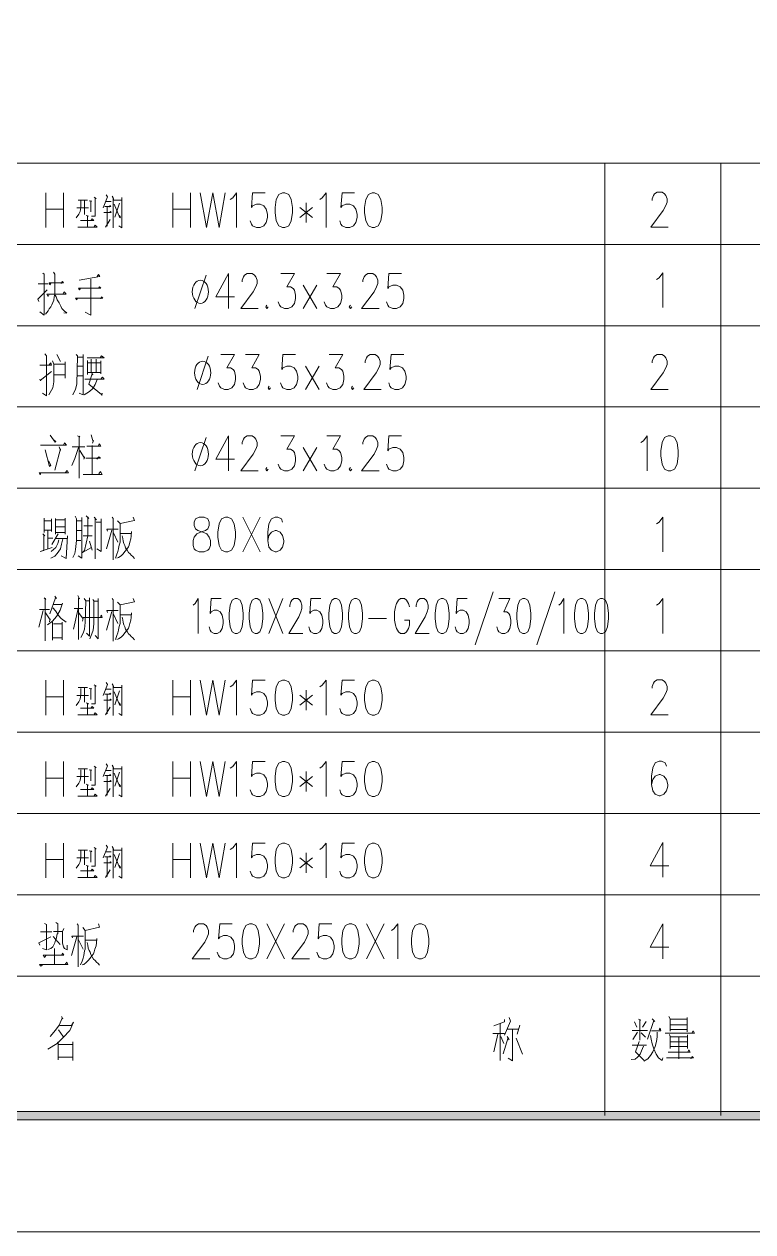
# Model space of a CAD drawing. Header units: millimetres. Extents: x 0 to 586, y 0 to 414.
# Drawn here: x 413.3 to 475.1, y 0 to 102.5 of the extents above; entities that cross this region are included whole.
import ezdxf

# ---------------------------------------------------------------- set-up
doc = ezdxf.new("R2010")
doc.units = ezdxf.units.MM

msp = doc.modelspace()

# ---------------------------------------------------------------- hatches: boundary and pattern name
h = msp.add_hatch(color=0)
h.dxf.hatch_style = 2
h.paths.add_polyline_path([(24.302861, 9.514417), (24.994306, 10.205861), (575.429944, 10.205861), (576.117861, 9.514417)])

# ---------------------------------------------------------------- linework, layer by layer
at = {"color": 0, "lineweight": 0}
for points in [[(0, 0), (585.632278, 0), (585.632278, 414.0835), (0, 414.0835)], [(435.179611, 88.176806), (434.862111, 88.035694), (434.650444, 87.612361), (434.544611, 86.910333), (434.544611, 86.487), (434.650444, 85.781444), (434.862111, 85.361639), (435.179611, 85.220528), (435.391278, 85.220528), (435.70525, 85.361639), (435.916917, 85.781444), (436.02275, 86.487), (436.02275, 86.910333), (435.916917, 87.612361), (435.70525, 88.035694), (435.391278, 88.176806)], [(442.7855, 88.176806), (442.468, 88.035694), (442.256333, 87.612361), (442.1505, 86.910333), (442.1505, 86.487), (442.256333, 85.781444), (442.468, 85.361639), (442.7855, 85.220528), (442.997167, 85.220528), (443.311139, 85.361639), (443.522806, 85.781444), (443.628639, 86.487), (443.628639, 86.910333), (443.522806, 87.612361), (443.311139, 88.035694), (442.997167, 88.176806)], [(467.920917, 67.549889), (467.603417, 67.408778), (467.39175, 66.985444), (467.289444, 66.279889), (467.289444, 65.856556), (467.39175, 65.154528), (467.603417, 64.731194), (467.920917, 64.590083), (468.132583, 64.590083), (468.450083, 64.731194), (468.66175, 65.154528), (468.767583, 65.856556), (468.767583, 66.279889), (468.66175, 66.985444), (468.450083, 67.408778), (468.132583, 67.549889)], [(428.113472, 60.646028), (427.7995, 60.504917), (427.693667, 60.222694), (427.693667, 59.944), (427.7995, 59.661778), (428.007639, 59.520667), (428.430972, 59.379556), (428.748472, 59.238444), (428.960139, 58.956222), (429.065972, 58.674), (429.065972, 58.250667), (428.960139, 57.971972), (428.854306, 57.830861), (428.536806, 57.68975), (428.113472, 57.68975), (427.7995, 57.830861), (427.693667, 57.971972), (427.587833, 58.250667), (427.587833, 58.674), (427.693667, 58.956222), (427.905333, 59.238444), (428.219306, 59.379556), (428.642639, 59.520667), (428.854306, 59.661778), (428.960139, 59.944), (428.960139, 60.222694), (428.854306, 60.504917), (428.536806, 60.646028)], [(430.332444, 60.646028), (430.014944, 60.504917), (429.806806, 60.085111), (429.700972, 59.379556), (429.700972, 58.956222), (429.806806, 58.250667), (430.014944, 57.830861), (430.332444, 57.68975), (430.544111, 57.68975), (430.861611, 57.830861), (431.073278, 58.250667), (431.179111, 58.956222), (431.179111, 59.379556), (431.073278, 60.085111), (430.861611, 60.504917), (430.544111, 60.646028)], [(431.157944, 53.745694), (430.903944, 53.604583), (430.734611, 53.18125), (430.649944, 52.479222), (430.649944, 52.055889), (430.734611, 51.350333), (430.903944, 50.927), (431.157944, 50.785889), (431.327278, 50.785889), (431.57775, 50.927), (431.747083, 51.350333), (431.83175, 52.055889), (431.83175, 52.479222), (431.747083, 53.18125), (431.57775, 53.604583), (431.327278, 53.745694)], [(432.84775, 53.745694), (432.59375, 53.604583), (432.424417, 53.18125), (432.33975, 52.479222), (432.33975, 52.055889), (432.424417, 51.350333), (432.59375, 50.927), (432.84775, 50.785889), (433.017083, 50.785889), (433.267556, 50.927), (433.436889, 51.350333), (433.521556, 52.055889), (433.521556, 52.479222), (433.436889, 53.18125), (433.267556, 53.604583), (433.017083, 53.745694)], [(439.606972, 53.745694), (439.352972, 53.604583), (439.183639, 53.18125), (439.098972, 52.479222), (439.098972, 52.055889), (439.183639, 51.350333), (439.352972, 50.927), (439.606972, 50.785889), (439.776306, 50.785889), (440.030306, 50.927), (440.199639, 51.350333), (440.284306, 52.055889), (440.284306, 52.479222), (440.199639, 53.18125), (440.030306, 53.604583), (439.776306, 53.745694)], [(441.296778, 53.745694), (441.042778, 53.604583), (440.873444, 53.18125), (440.788778, 52.479222), (440.788778, 52.055889), (440.873444, 51.350333), (441.042778, 50.927), (441.296778, 50.785889), (441.466111, 50.785889), (441.720111, 50.927), (441.889444, 51.350333), (441.974111, 52.055889), (441.974111, 52.479222), (441.889444, 53.18125), (441.720111, 53.604583), (441.466111, 53.745694)], [(448.648667, 53.745694), (448.394667, 53.604583), (448.225333, 53.18125), (448.140667, 52.479222), (448.140667, 52.055889), (448.225333, 51.350333), (448.394667, 50.927), (448.648667, 50.785889), (448.818, 50.785889), (449.072, 50.927), (449.241333, 51.350333), (449.326, 52.055889), (449.326, 52.479222), (449.241333, 53.18125), (449.072, 53.604583), (448.818, 53.745694)], [(455.58075, 53.745694), (455.32675, 53.604583), (455.157417, 53.18125), (455.07275, 52.479222), (455.07275, 52.055889), (455.157417, 51.350333), (455.32675, 50.927), (455.58075, 50.785889), (455.746556, 50.785889), (456.000556, 50.927), (456.169889, 51.350333), (456.254556, 52.055889), (456.254556, 52.479222), (456.169889, 53.18125), (456.000556, 53.604583), (455.746556, 53.745694)], [(460.480833, 53.745694), (460.226833, 53.604583), (460.0575, 53.18125), (459.972833, 52.479222), (459.972833, 52.055889), (460.0575, 51.350333), (460.226833, 50.927), (460.480833, 50.785889), (460.650167, 50.785889), (460.904167, 50.927), (461.0735, 51.350333), (461.158167, 52.055889), (461.158167, 52.479222), (461.0735, 53.18125), (460.904167, 53.604583), (460.650167, 53.745694)], [(462.170639, 53.745694), (461.916639, 53.604583), (461.747306, 53.18125), (461.662639, 52.479222), (461.662639, 52.055889), (461.747306, 51.350333), (461.916639, 50.927), (462.170639, 50.785889), (462.339972, 50.785889), (462.593972, 50.927), (462.763306, 51.350333), (462.847972, 52.055889), (462.847972, 52.479222), (462.763306, 53.18125), (462.593972, 53.604583), (462.339972, 53.745694)], [(435.179611, 46.7995), (434.862111, 46.658389), (434.650444, 46.235056), (434.544611, 45.533028), (434.544611, 45.109694), (434.650444, 44.404139), (434.862111, 43.984333), (435.179611, 43.843222), (435.391278, 43.843222), (435.70525, 43.984333), (435.916917, 44.404139), (436.02275, 45.109694), (436.02275, 45.533028), (435.916917, 46.235056), (435.70525, 46.658389), (435.391278, 46.7995)], [(442.7855, 46.7995), (442.468, 46.658389), (442.256333, 46.235056), (442.1505, 45.533028), (442.1505, 45.109694), (442.256333, 44.404139), (442.468, 43.984333), (442.7855, 43.843222), (442.997167, 43.843222), (443.311139, 43.984333), (443.522806, 44.404139), (443.628639, 45.109694), (443.628639, 45.533028), (443.522806, 46.235056), (443.311139, 46.658389), (442.997167, 46.7995)], [(435.179611, 39.899167), (434.862111, 39.758056), (434.650444, 39.334722), (434.544611, 38.629167), (434.544611, 38.209361), (434.650444, 37.503806), (434.862111, 37.080472), (435.179611, 36.939361), (435.391278, 36.939361), (435.70525, 37.080472), (435.916917, 37.503806), (436.02275, 38.209361), (436.02275, 38.629167), (435.916917, 39.334722), (435.70525, 39.758056), (435.391278, 39.899167)], [(442.7855, 39.899167), (442.468, 39.758056), (442.256333, 39.334722), (442.1505, 38.629167), (442.1505, 38.209361), (442.256333, 37.503806), (442.468, 37.080472), (442.7855, 36.939361), (442.997167, 36.939361), (443.311139, 37.080472), (443.522806, 37.503806), (443.628639, 38.209361), (443.628639, 38.629167), (443.522806, 39.334722), (443.311139, 39.758056), (442.997167, 39.899167)], [(435.179611, 32.995306), (434.862111, 32.854194), (434.650444, 32.434389), (434.544611, 31.728833), (434.544611, 31.3055), (434.650444, 30.603472), (434.862111, 30.180139), (435.179611, 30.039028), (435.391278, 30.039028), (435.70525, 30.180139), (435.916917, 30.603472), (436.02275, 31.3055), (436.02275, 31.728833), (435.916917, 32.434389), (435.70525, 32.854194), (435.391278, 32.995306)], [(442.7855, 32.995306), (442.468, 32.854194), (442.256333, 32.434389), (442.1505, 31.728833), (442.1505, 31.3055), (442.256333, 30.603472), (442.468, 30.180139), (442.7855, 30.039028), (442.997167, 30.039028), (443.311139, 30.180139), (443.522806, 30.603472), (443.628639, 31.3055), (443.628639, 31.728833), (443.522806, 32.434389), (443.311139, 32.854194), (442.997167, 32.995306)], [(432.385611, 26.126722), (432.068111, 25.985611), (431.859972, 25.562278), (431.754139, 24.86025), (431.754139, 24.436917), (431.859972, 23.731361), (432.068111, 23.308028), (432.385611, 23.170444), (432.597278, 23.170444), (432.914778, 23.308028), (433.126444, 23.731361), (433.232278, 24.436917), (433.232278, 24.86025), (433.126444, 25.562278), (432.914778, 25.985611), (432.597278, 26.126722)], [(440.838167, 26.126722), (440.520667, 25.985611), (440.309, 25.562278), (440.203167, 24.86025), (440.203167, 24.436917), (440.309, 23.731361), (440.520667, 23.308028), (440.838167, 23.170444), (441.049833, 23.170444), (441.363806, 23.308028), (441.575472, 23.731361), (441.681306, 24.436917), (441.681306, 24.86025), (441.575472, 25.562278), (441.363806, 25.985611), (441.049833, 26.126722)], [(446.75425, 26.126722), (446.43675, 25.985611), (446.225083, 25.562278), (446.11925, 24.86025), (446.11925, 24.436917), (446.225083, 23.731361), (446.43675, 23.308028), (446.75425, 23.170444), (446.962389, 23.170444), (447.279889, 23.308028), (447.491556, 23.731361), (447.597389, 24.436917), (447.597389, 24.86025), (447.491556, 25.562278), (447.279889, 25.985611), (446.962389, 26.126722)], [(24.302861, 9.514417), (24.994306, 10.205861), (575.429944, 10.205861), (576.117861, 9.514417)]]:
    msp.add_lwpolyline(points, close=True, dxfattribs=at)
for points in [[(363.929083, 90.685056), (541.390417, 90.685056)], [(462.519889, 28.603222), (462.519889, 90.685056)], [(472.3765, 28.603222), (472.3765, 90.685056)], [(415.106556, 85.220528), (415.106556, 88.176806)], [(416.588222, 88.176806), (416.588222, 85.220528)], [(425.883917, 85.220528), (425.883917, 88.176806)], [(427.362056, 88.176806), (427.362056, 85.220528)], [(428.205194, 88.176806), (428.734361, 85.220528), (429.263528, 88.176806), (429.792694, 85.220528), (430.318333, 88.176806)], [(430.741667, 87.612361), (430.953333, 87.753472), (431.270833, 88.176806), (431.270833, 85.220528)], [(433.701472, 88.176806), (432.643139, 88.176806), (432.537306, 86.910333), (432.643139, 87.051444), (432.960639, 87.192556), (433.278139, 87.192556), (433.595639, 87.051444), (433.803778, 86.769222), (433.909611, 86.345889), (433.909611, 86.063667), (433.803778, 85.640333), (433.595639, 85.361639), (433.278139, 85.220528), (432.960639, 85.220528), (432.643139, 85.361639), (432.537306, 85.499222), (432.431472, 85.781444)], [(438.347556, 87.612361), (438.559222, 87.753472), (438.876722, 88.176806), (438.876722, 85.220528)], [(441.303833, 88.176806), (440.249028, 88.176806), (440.143194, 86.910333), (440.249028, 87.051444), (440.566528, 87.192556), (440.884028, 87.192556), (441.201528, 87.051444), (441.409667, 86.769222), (441.5155, 86.345889), (441.5155, 86.063667), (441.409667, 85.640333), (441.201528, 85.361639), (440.884028, 85.220528), (440.566528, 85.220528), (440.249028, 85.361639), (440.143194, 85.499222), (440.037361, 85.781444)], [(466.548611, 87.517111), (466.548611, 87.658222), (466.654444, 87.940444), (466.760278, 88.081556), (466.971944, 88.222667), (467.39175, 88.222667), (467.603417, 88.081556), (467.70925, 87.940444), (467.815083, 87.658222), (467.815083, 87.376), (467.70925, 87.093778), (467.497583, 86.670444), (466.442778, 85.262861), (467.920917, 85.262861)], [(418.076944, 87.495944), (418.076944, 86.935028), (418.009917, 86.578722), (417.897028, 86.342361), (417.674778, 86.046028)], [(417.83, 87.555917), (418.630806, 87.555917), (418.387389, 87.555917), (418.387389, 86.314139), (418.387389, 86.906806), (417.720639, 86.906806), (418.719, 86.906806)], [(418.786028, 87.495944), (419.008278, 87.467722), (418.920083, 87.495944), (418.920083, 86.5505)], [(419.205833, 87.792278), (419.361056, 87.672333), (419.294028, 87.704083), (419.294028, 86.194194), (418.983583, 86.194194)], [(420.228889, 88.000417), (420.317083, 87.8205), (419.960778, 86.906806)], [(420.204194, 87.435972), (420.627528, 87.435972)], [(420.715722, 87.880472), (420.803917, 87.732306), (420.803917, 85.188778)], [(420.825083, 87.672333), (420.825083, 87.555917), (421.537694, 87.555917)], [(420.892111, 87.199611), (421.382472, 86.046028), (421.424806, 86.106), (421.315444, 86.254167)], [(421.357778, 87.291333), (420.959139, 86.106)], [(421.558861, 87.764056), (421.558861, 85.188778), (421.29075, 85.368694)], [(437.186917, 87.330139), (437.186917, 85.640333)], [(415.106556, 86.769222), (416.588222, 86.769222)], [(418.517917, 86.254167), (418.719, 86.194194), (418.630806, 86.225944), (418.630806, 85.24875), (417.808833, 85.24875), (419.44925, 85.24875), (419.294028, 85.425139), (419.205833, 85.308722)], [(420.027806, 86.490528), (420.648694, 86.490528), (420.581667, 86.578722), (420.514639, 86.490528)], [(420.094833, 86.995), (420.602833, 86.995), (420.514639, 87.083194), (420.472306, 86.96325)], [(420.292389, 86.96325), (420.292389, 85.336944)], [(425.883917, 86.769222), (427.362056, 86.769222)], [(436.65775, 86.910333), (437.712556, 86.063667)], [(437.712556, 86.910333), (436.65775, 86.063667)], [(418.031083, 85.809667), (419.1635, 85.809667), (419.029444, 85.957833), (418.94125, 85.841417)], [(420.161861, 85.24875), (420.5605, 85.897861)], [(363.929083, 83.784722), (541.390417, 83.784722)], [(414.827861, 81.347028), (414.947806, 81.265889), (414.947806, 77.798083), (414.5915, 78.07325)], [(415.745083, 81.424639), (415.8615, 81.265889), (415.8615, 79.572556), (415.805056, 79.332667), (415.773306, 79.0575), (415.685111, 78.859944), (415.596917, 78.662389), (415.508722, 78.507167), (415.388778, 78.309611), (415.300583, 78.150861), (415.064222, 77.875694)], [(419.442194, 81.068333), (419.558611, 81.227083), (419.678556, 81.068333), (417.932306, 80.754361)], [(428.6885, 81.177694), (427.739528, 78.362528)], [(430.589972, 81.318806), (429.535167, 79.346778), (431.119139, 79.346778)], [(430.589972, 81.318806), (430.589972, 78.362528)], [(431.754139, 80.616778), (431.754139, 80.757889), (431.859972, 81.036583), (431.962278, 81.177694), (432.173944, 81.318806), (432.597278, 81.318806), (432.808944, 81.177694), (432.914778, 81.036583), (433.020611, 80.757889), (433.020611, 80.475667), (432.914778, 80.193444), (432.703111, 79.770111), (431.648306, 78.362528), (433.126444, 78.362528)], [(435.027917, 81.318806), (436.188556, 81.318806), (435.557083, 80.193444), (435.871056, 80.193444), (436.082722, 80.052333), (436.188556, 79.911222), (436.294389, 79.487889), (436.294389, 79.205667), (436.188556, 78.785861), (435.976889, 78.503639), (435.659389, 78.362528), (435.345417, 78.362528), (435.027917, 78.503639), (434.922083, 78.64475), (434.81625, 78.926972)], [(438.936694, 81.318806), (440.097333, 81.318806), (439.462333, 80.193444), (439.779833, 80.193444), (439.9915, 80.052333), (440.097333, 79.911222), (440.203167, 79.487889), (440.203167, 79.205667), (440.097333, 78.785861), (439.885667, 78.503639), (439.568167, 78.362528), (439.254194, 78.362528), (438.936694, 78.503639), (438.830861, 78.64475), (438.725028, 78.926972)], [(441.998806, 80.616778), (441.998806, 80.757889), (442.104639, 81.036583), (442.210472, 81.177694), (442.422139, 81.318806), (442.845472, 81.318806), (443.057139, 81.177694), (443.159444, 81.036583), (443.265278, 80.757889), (443.265278, 80.475667), (443.159444, 80.193444), (442.951306, 79.770111), (441.892972, 78.362528), (443.371111, 78.362528)], [(445.272583, 81.318806), (444.217778, 81.318806), (444.111944, 80.052333), (444.217778, 80.193444), (444.535278, 80.334556), (444.852778, 80.334556), (445.16675, 80.193444), (445.378417, 79.911222), (445.48425, 79.487889), (445.48425, 79.205667), (445.378417, 78.785861), (445.16675, 78.503639), (444.852778, 78.362528), (444.535278, 78.362528), (444.217778, 78.503639), (444.111944, 78.64475), (444.006111, 78.926972)], [(466.919028, 80.817861), (467.130694, 80.958972), (467.444667, 81.382306), (467.444667, 78.4225)], [(414.443333, 80.436861), (415.300583, 80.436861)], [(415.508722, 80.479194), (415.44875, 80.35925), (415.388778, 80.518), (416.602333, 80.518), (416.514139, 80.634417), (416.365972, 80.479194)], [(418.05225, 80.084083), (417.964056, 79.925333), (417.875861, 80.084083), (419.76675, 80.084083), (419.650333, 80.2005), (419.558611, 80.084083)], [(418.9095, 80.831972), (418.9095, 77.798083), (418.436778, 78.034444)], [(436.929389, 78.362528), (438.090028, 80.334556)], [(438.090028, 78.362528), (436.929389, 80.334556)], [(414.503306, 78.941083), (414.415111, 79.138639), (415.212389, 79.925333)], [(415.388778, 79.530222), (415.300583, 79.375), (415.184167, 79.572556), (416.810472, 79.572556), (416.662306, 79.766583), (416.542361, 79.572556)], [(415.89325, 79.491417), (415.981444, 79.332667), (416.069639, 79.096306), (416.217806, 78.821139), (416.365972, 78.545972), (416.454167, 78.348417), (416.690528, 78.112056), (416.870444, 77.992111)], [(417.784139, 79.21625), (417.727694, 79.096306), (417.60775, 79.21625), (419.943139, 79.21625), (419.826722, 79.332667), (419.76675, 79.177444)], [(416.630556, 77.992111), (416.870444, 77.953306)], [(433.86375, 78.64475), (433.761444, 78.503639), (433.86375, 78.362528), (433.969583, 78.503639)], [(440.944, 78.64475), (440.838167, 78.503639), (440.944, 78.362528), (441.049833, 78.503639)], [(363.929083, 76.884389), (541.390417, 76.884389)], [(415.00425, 74.492556), (415.152417, 74.333806), (415.152417, 70.943611), (414.799639, 71.179972)], [(415.656889, 73.899889), (415.773306, 73.624722), (415.773306, 72.8345), (415.773306, 72.125417), (415.685111, 71.613889), (415.360556, 71.021222)], [(416.041417, 74.45375), (416.33775, 73.861083)], [(416.7505, 73.822278), (416.7505, 72.442917)], [(417.667722, 74.45375), (417.784139, 74.333806), (417.727694, 71.927861), (417.60775, 71.493944), (417.399611, 71.021222)], [(417.815889, 74.217389), (418.260389, 74.217389), (418.260389, 74.45375), (418.260389, 71.021222), (417.932306, 71.179972)], [(418.613167, 74.175056), (420.034861, 74.175056), (419.826722, 74.333806), (419.706778, 74.175056)], [(418.644917, 73.938694), (418.644917, 72.756889), (418.644917, 72.915639), (419.76675, 72.915639), (419.76675, 72.795694), (419.76675, 73.899889), (419.76675, 73.741139), (418.644917, 73.741139), (418.937722, 73.741139), (418.937722, 74.058639), (418.937722, 72.915639), (419.354, 72.915639), (419.354, 74.058639)], [(428.879, 74.309111), (427.930028, 71.490417)], [(429.937333, 74.450222), (431.097972, 74.450222), (430.462972, 73.321333), (430.780472, 73.321333), (430.992139, 73.180222), (431.097972, 73.042639), (431.203806, 72.619306), (431.203806, 72.337083), (431.097972, 71.91375), (430.886306, 71.631528), (430.568806, 71.490417), (430.254833, 71.490417), (429.937333, 71.631528), (429.8315, 71.772639), (429.725667, 72.054861)], [(432.050472, 74.450222), (433.211111, 74.450222), (432.576111, 73.321333), (432.893611, 73.321333), (433.105278, 73.180222), (433.211111, 73.042639), (433.316944, 72.619306), (433.316944, 72.337083), (433.211111, 71.91375), (432.999444, 71.631528), (432.681944, 71.490417), (432.364444, 71.490417), (432.050472, 71.631528), (431.944639, 71.772639), (431.838806, 72.054861)], [(436.273222, 74.450222), (435.218417, 74.450222), (435.112583, 73.180222), (435.218417, 73.321333), (435.535917, 73.462444), (435.853417, 73.462444), (436.167389, 73.321333), (436.379056, 73.042639), (436.484889, 72.619306), (436.484889, 72.337083), (436.379056, 71.91375), (436.167389, 71.631528), (435.853417, 71.490417), (435.535917, 71.490417), (435.218417, 71.631528), (435.112583, 71.772639), (435.00675, 72.054861)], [(439.127194, 74.450222), (440.287833, 74.450222), (439.656361, 73.321333), (439.970333, 73.321333), (440.182, 73.180222), (440.287833, 73.042639), (440.393667, 72.619306), (440.393667, 72.337083), (440.287833, 71.91375), (440.076167, 71.631528), (439.758667, 71.490417), (439.444694, 71.490417), (439.127194, 71.631528), (439.021361, 71.772639), (438.915528, 72.054861)], [(442.189306, 73.744667), (442.189306, 73.885778), (442.295139, 74.168), (442.400972, 74.309111), (442.612639, 74.450222), (443.035972, 74.450222), (443.247639, 74.309111), (443.353472, 74.168), (443.455778, 73.885778), (443.455778, 73.603556), (443.353472, 73.321333), (443.141806, 72.901528), (442.083472, 71.490417), (443.561611, 71.490417)], [(445.463083, 74.450222), (444.408278, 74.450222), (444.302444, 73.180222), (444.408278, 73.321333), (444.725778, 73.462444), (445.043278, 73.462444), (445.35725, 73.321333), (445.568917, 73.042639), (445.67475, 72.619306), (445.67475, 72.337083), (445.568917, 71.91375), (445.35725, 71.631528), (445.043278, 71.490417), (444.725778, 71.490417), (444.408278, 71.631528), (444.302444, 71.772639), (444.196611, 72.054861)], [(466.548611, 73.744667), (466.548611, 73.885778), (466.654444, 74.168), (466.760278, 74.309111), (466.971944, 74.450222), (467.39175, 74.450222), (467.603417, 74.309111), (467.70925, 74.168), (467.815083, 73.885778), (467.815083, 73.603556), (467.70925, 73.321333), (467.497583, 72.901528), (466.442778, 71.490417), (467.920917, 71.490417)], [(414.5915, 73.547111), (415.568694, 73.547111), (415.508722, 73.741139), (415.360556, 73.547111)], [(414.619722, 72.245361), (415.568694, 72.99325)], [(415.773306, 73.624722), (416.7505, 73.624722)], [(417.784139, 73.465972), (418.288611, 73.465972)], [(418.969472, 72.915639), (419.085889, 72.718083), (419.029444, 72.795694), (418.733111, 71.927861), (419.826722, 71.060028), (419.886694, 71.179972), (419.854944, 70.982417)], [(437.119889, 71.490417), (438.280528, 73.462444)], [(438.280528, 71.490417), (437.119889, 73.462444)], [(414.5915, 72.361778), (414.651472, 72.206556)], [(415.773306, 72.718083), (416.7505, 72.718083)], [(417.784139, 72.636944), (418.260389, 72.636944)], [(419.442194, 72.322972), (419.294028, 71.889056), (419.085889, 71.575083), (418.789556, 71.296389), (418.348583, 71.021222)], [(418.408556, 72.361778), (420.034861, 72.361778), (419.914917, 72.520528), (419.7985, 72.400583)], [(434.057778, 71.772639), (433.951944, 71.631528), (434.057778, 71.490417), (434.160083, 71.631528)], [(441.1345, 71.772639), (441.028667, 71.631528), (441.1345, 71.490417), (441.240333, 71.631528)], [(363.929083, 70.012278), (541.390417, 70.012278)], [(414.651472, 66.763194), (416.838694, 66.763194), (416.690528, 66.96075), (416.602333, 66.763194)], [(415.476972, 67.592222), (415.89325, 66.999556), (415.953222, 67.077167), (415.716861, 67.235917)], [(417.784139, 67.549889), (417.992278, 67.472278), (417.932306, 67.511083), (417.932306, 63.962139), (417.932306, 66.604444), (417.343167, 66.604444), (418.408556, 66.604444)], [(419.029444, 66.724389), (419.029444, 64.279639), (418.260389, 64.279639), (419.886694, 64.279639), (419.738528, 64.516), (419.590361, 64.318444)], [(418.584944, 66.682056), (419.76675, 66.682056), (419.650333, 66.879611), (419.558611, 66.724389)], [(418.937722, 67.631028), (419.117639, 67.038361), (419.145861, 67.158306), (419.057667, 66.921944)], [(428.6885, 67.408778), (427.739528, 64.590083)], [(430.589972, 67.549889), (429.535167, 65.577861), (431.119139, 65.577861)], [(430.589972, 67.549889), (430.589972, 64.590083)], [(431.754139, 66.844333), (431.754139, 66.985444), (431.859972, 67.267667), (431.962278, 67.408778), (432.173944, 67.549889), (432.597278, 67.549889), (432.808944, 67.408778), (432.914778, 67.267667), (433.020611, 66.985444), (433.020611, 66.703222), (432.914778, 66.421), (432.703111, 65.997667), (431.648306, 64.590083), (433.126444, 64.590083)], [(435.027917, 67.549889), (436.188556, 67.549889), (435.557083, 66.421), (435.871056, 66.421), (436.082722, 66.279889), (436.188556, 66.138778), (436.294389, 65.715444), (436.294389, 65.43675), (436.188556, 65.013417), (435.976889, 64.731194), (435.659389, 64.590083), (435.345417, 64.590083), (435.027917, 64.731194), (434.922083, 64.872306), (434.81625, 65.154528)], [(438.936694, 67.549889), (440.097333, 67.549889), (439.462333, 66.421), (439.779833, 66.421), (439.9915, 66.279889), (440.097333, 66.138778), (440.203167, 65.715444), (440.203167, 65.43675), (440.097333, 65.013417), (439.885667, 64.731194), (439.568167, 64.590083), (439.254194, 64.590083), (438.936694, 64.731194), (438.830861, 64.872306), (438.725028, 65.154528)], [(441.998806, 66.844333), (441.998806, 66.985444), (442.104639, 67.267667), (442.210472, 67.408778), (442.422139, 67.549889), (442.845472, 67.549889), (443.057139, 67.408778), (443.159444, 67.267667), (443.265278, 66.985444), (443.265278, 66.703222), (443.159444, 66.421), (442.951306, 65.997667), (441.892972, 64.590083), (443.371111, 64.590083)], [(445.272583, 67.549889), (444.217778, 67.549889), (444.111944, 66.279889), (444.217778, 66.421), (444.535278, 66.562111), (444.852778, 66.562111), (445.16675, 66.421), (445.378417, 66.138778), (445.48425, 65.715444), (445.48425, 65.43675), (445.378417, 65.013417), (445.16675, 64.731194), (444.852778, 64.590083), (444.535278, 64.590083), (444.217778, 64.731194), (444.111944, 64.872306), (444.006111, 65.154528)], [(465.596111, 66.985444), (465.807778, 67.126556), (466.125278, 67.549889), (466.125278, 64.590083)], [(415.036, 66.368083), (415.420528, 64.949917), (415.508722, 65.066333), (415.332333, 65.422639)], [(416.217806, 66.604444), (416.33775, 66.290472), (416.33775, 66.445694), (415.8615, 64.632417)], [(417.875861, 66.565639), (417.695944, 66.054111), (417.547778, 65.620194), (417.311417, 65.027528)], [(417.992278, 66.290472), (418.376806, 65.659), (418.376806, 65.775417), (418.316833, 65.577861)], [(418.49675, 65.659), (419.738528, 65.659), (419.590361, 65.775417), (419.413972, 65.577861)], [(436.929389, 64.590083), (438.090028, 66.562111)], [(438.090028, 64.590083), (436.929389, 66.562111)], [(414.679694, 64.396056), (414.619722, 64.237306), (414.531528, 64.396056), (417.015083, 64.396056), (416.898667, 64.593611), (416.7505, 64.396056)], [(433.86375, 64.872306), (433.761444, 64.731194), (433.86375, 64.590083), (433.969583, 64.731194)], [(440.944, 64.872306), (440.838167, 64.731194), (440.944, 64.590083), (441.049833, 64.731194)], [(363.929083, 63.111944), (541.390417, 63.111944)], [(414.947806, 60.571944), (414.947806, 59.347806), (414.947806, 59.545361), (415.568694, 59.545361), (415.568694, 59.428944), (415.568694, 60.490806), (415.568694, 60.335583), (414.947806, 60.335583)], [(415.921472, 60.533139), (415.921472, 59.189056), (415.921472, 59.347806), (416.7505, 59.347806), (416.7505, 59.189056), (416.7505, 60.571944), (416.7505, 60.413194), (415.921472, 60.413194)], [(417.579528, 60.727167), (417.695944, 60.490806), (417.695944, 58.677528), (417.667722, 58.402361), (417.6395, 58.166), (417.60775, 57.890833), (417.547778, 57.573333), (417.399611, 57.220556)], [(417.727694, 60.335583), (418.140444, 60.335583), (418.140444, 60.61075), (418.140444, 57.178222), (417.844111, 57.375778)], [(418.524972, 60.7695), (418.733111, 60.533139), (418.673139, 60.649556), (418.673139, 59.072639), (418.376806, 57.809694), (418.200417, 57.654472), (418.969472, 58.084861), (419.029444, 57.8485), (418.789556, 58.599917)], [(419.205833, 60.649556), (419.382222, 60.413194), (419.294028, 60.490806), (419.294028, 57.100611)], [(419.354, 60.215639), (419.7985, 60.215639), (419.7985, 60.490806), (419.7985, 57.732083), (419.413972, 57.968444)], [(420.712194, 60.649556), (420.803917, 60.533139), (420.803917, 57.023)], [(422.518417, 60.649556), (422.606611, 60.374389), (421.393056, 60.099222), (421.188444, 60.335583)], [(431.810583, 57.68975), (433.29225, 60.646028)], [(431.810583, 60.646028), (433.29225, 57.68975)], [(435.193722, 60.222694), (435.087889, 60.504917), (434.770389, 60.646028), (434.558722, 60.646028), (434.241222, 60.504917), (434.029556, 60.085111), (433.923722, 59.379556), (433.923722, 58.674), (434.029556, 58.113083), (434.241222, 57.830861), (434.558722, 57.68975), (434.664556, 57.68975), (434.982056, 57.830861), (435.193722, 58.113083), (435.299556, 58.532889), (435.299556, 58.674), (435.193722, 59.097333), (434.982056, 59.379556), (434.664556, 59.520667), (434.558722, 59.520667), (434.241222, 59.379556), (434.029556, 59.097333), (433.923722, 58.674)], [(466.919028, 60.085111), (467.130694, 60.222694), (467.444667, 60.646028), (467.444667, 57.68975)], [(415.272361, 59.545361), (415.272361, 57.929639), (415.272361, 58.875083), (415.685111, 58.875083)], [(415.921472, 59.820528), (416.722278, 59.820528)], [(417.727694, 59.506556), (418.112222, 59.506556)], [(418.316833, 59.901667), (419.057667, 59.901667)], [(420.683972, 59.545361), (420.239472, 57.968444)], [(420.327667, 59.46775), (420.271222, 59.622972), (421.244889, 59.622972)], [(421.393056, 60.099222), (421.393056, 58.518778), (421.336611, 58.363556), (421.304861, 58.166), (421.276639, 57.968444), (421.216667, 57.732083), (421.128472, 57.495722), (421.008528, 57.178222)], [(414.827861, 59.231389), (415.00425, 59.072639), (414.916056, 59.111444), (414.916056, 57.809694), (414.619722, 57.732083), (415.625139, 58.084861)], [(416.542361, 58.797472), (416.425944, 58.363556), (416.33775, 57.968444), (416.069639, 57.573333), (415.8615, 57.336972), (415.508722, 57.178222)], [(416.189583, 58.716333), (416.101389, 58.402361), (415.953222, 58.084861), (415.745083, 57.890833), (415.536944, 57.732083)], [(416.129611, 59.231389), (415.596917, 58.32475)], [(415.981444, 58.836278), (416.926889, 58.836278), (416.926889, 59.072639), (416.810472, 57.139417), (416.394194, 57.375778)], [(417.755917, 58.677528), (418.080472, 58.677528)], [(418.260389, 59.072639), (419.029444, 59.072639)], [(420.832139, 59.309), (421.216667, 58.518778)], [(422.37025, 59.428944), (422.342028, 59.033833), (422.310278, 58.797472), (422.222083, 58.518778), (422.162111, 58.282417), (422.105667, 58.127194), (421.9575, 57.929639), (421.809333, 57.732083), (421.661167, 57.534528), (421.48125, 57.375778), (421.276639, 57.220556), (421.128472, 57.178222)], [(421.393056, 59.270194), (422.310278, 59.270194)], [(421.572972, 59.072639), (421.629417, 58.836278), (421.661167, 58.599917), (421.721139, 58.402361), (421.809333, 58.243611), (421.865778, 58.046056), (421.985722, 57.8485), (422.105667, 57.654472), (422.250306, 57.534528), (422.342028, 57.414583), (422.490194, 57.298167), (422.606611, 57.139417)], [(363.929083, 56.211611), (541.390417, 56.211611)], [(414.947806, 53.788028), (415.092444, 53.668083), (415.036, 53.749222), (415.036, 50.161472), (415.036, 52.803778), (414.563278, 52.803778), (415.420528, 52.803778)], [(415.773306, 53.234167), (416.485917, 53.234167), (416.514139, 53.354111), (416.306, 52.761444), (416.009667, 52.211111), (415.656889, 51.816), (415.240611, 51.502028)], [(415.8615, 53.946778), (416.009667, 53.749222), (415.921472, 53.788028), (415.44875, 52.447472)], [(417.815889, 53.985583), (417.964056, 53.710417), (417.875861, 53.788028), (417.875861, 50.277889), (417.875861, 52.881389), (417.491333, 52.881389), (418.228639, 52.881389)], [(418.348583, 53.749222), (418.49675, 53.551667), (418.436778, 51.699583), (418.376806, 51.145722), (418.260389, 50.789417), (418.080472, 50.436639)], [(418.49675, 53.551667), (418.789556, 53.551667), (418.789556, 53.788028), (418.789556, 50.553056), (418.553194, 50.789417)], [(419.085889, 53.668083), (419.174083, 53.551667), (419.174083, 51.579639), (419.117639, 51.068111), (418.997694, 50.750611), (418.821306, 50.316694)], [(419.174083, 53.512861), (419.530389, 53.512861), (419.530389, 53.749222), (419.530389, 50.316694), (419.294028, 50.595389)], [(420.712194, 53.749222), (420.803917, 53.629278), (420.803917, 50.119139)], [(422.518417, 53.749222), (422.606611, 53.474056), (421.393056, 53.195361), (421.188444, 53.431722)], [(427.605472, 53.18125), (427.774806, 53.322361), (428.028806, 53.745694), (428.028806, 50.785889)], [(429.972611, 53.745694), (429.129472, 53.745694), (429.044806, 52.479222), (429.129472, 52.620333), (429.383472, 52.757917), (429.633944, 52.757917), (429.887944, 52.620333), (430.057278, 52.338111), (430.141944, 51.914778), (430.141944, 51.632556), (430.057278, 51.209222), (429.887944, 50.927), (429.633944, 50.785889), (429.383472, 50.785889), (429.129472, 50.927), (429.044806, 51.068111), (428.960139, 51.350333)], [(434.029556, 50.785889), (435.211361, 53.745694)], [(434.029556, 53.745694), (435.211361, 50.785889)], [(435.804028, 53.040139), (435.804028, 53.18125), (435.888694, 53.463472), (435.973361, 53.604583), (436.142694, 53.745694), (436.481361, 53.745694), (436.650694, 53.604583), (436.735361, 53.463472), (436.820028, 53.18125), (436.820028, 52.899028), (436.735361, 52.620333), (436.566028, 52.197), (435.719361, 50.785889), (436.904694, 50.785889)], [(438.425167, 53.745694), (437.5785, 53.745694), (437.493833, 52.479222), (437.5785, 52.620333), (437.8325, 52.757917), (438.0865, 52.757917), (438.3405, 52.620333), (438.509833, 52.338111), (438.5945, 51.914778), (438.5945, 51.632556), (438.509833, 51.209222), (438.3405, 50.927), (438.0865, 50.785889), (437.8325, 50.785889), (437.5785, 50.927), (437.493833, 51.068111), (437.409167, 51.350333)], [(445.946389, 53.040139), (445.861722, 53.322361), (445.692389, 53.604583), (445.523056, 53.745694), (445.184389, 53.745694), (445.015056, 53.604583), (444.845722, 53.322361), (444.761056, 53.040139), (444.676389, 52.620333), (444.676389, 51.914778), (444.761056, 51.491444), (444.845722, 51.209222), (445.015056, 50.927), (445.184389, 50.785889), (445.523056, 50.785889), (445.692389, 50.927), (445.861722, 51.209222), (445.946389, 51.491444), (445.946389, 51.914778), (445.523056, 51.914778)], [(446.535528, 53.040139), (446.535528, 53.18125), (446.620194, 53.463472), (446.704861, 53.604583), (446.874194, 53.745694), (447.212861, 53.745694), (447.382194, 53.604583), (447.466861, 53.463472), (447.551528, 53.18125), (447.551528, 52.899028), (447.466861, 52.620333), (447.297528, 52.197), (446.450861, 50.785889), (447.636194, 50.785889)], [(450.846472, 53.745694), (449.999806, 53.745694), (449.918667, 52.479222), (449.999806, 52.620333), (450.253806, 52.757917), (450.507806, 52.757917), (450.761806, 52.620333), (450.931139, 52.338111), (451.015806, 51.914778), (451.015806, 51.632556), (450.931139, 51.209222), (450.761806, 50.927), (450.507806, 50.785889), (450.253806, 50.785889), (449.999806, 50.927), (449.918667, 51.068111), (449.834, 51.350333)], [(453.044278, 54.310139), (451.523806, 49.801639)], [(453.552278, 53.745694), (454.480083, 53.745694), (453.972083, 52.620333), (454.226083, 52.620333), (454.395417, 52.479222), (454.480083, 52.338111), (454.56475, 51.914778), (454.56475, 51.632556), (454.480083, 51.209222), (454.31075, 50.927), (454.05675, 50.785889), (453.80275, 50.785889), (453.552278, 50.927), (453.467611, 51.068111), (453.382944, 51.350333)], [(458.283028, 54.310139), (456.762556, 49.801639)], [(458.621694, 53.18125), (458.791028, 53.322361), (459.045028, 53.745694), (459.045028, 50.785889)], [(466.919028, 53.18125), (467.130694, 53.322361), (467.444667, 53.745694), (467.444667, 50.785889)], [(414.856083, 52.722639), (414.503306, 51.304472)], [(415.064222, 52.525083), (415.476972, 51.935944), (415.476972, 52.013556), (415.420528, 51.777194)], [(415.685111, 52.959), (415.921472, 52.683833), (416.157833, 52.288722), (416.394194, 52.052361), (416.810472, 51.738389)], [(417.844111, 52.881389), (417.431361, 51.145722)], [(417.875861, 52.563889), (418.260389, 52.013556), (418.260389, 52.052361), (418.200417, 51.816)], [(418.260389, 52.129972), (419.886694, 52.129972), (419.826722, 52.327528), (419.738528, 52.211111)], [(420.683972, 52.645028), (420.239472, 51.068111)], [(420.327667, 52.563889), (420.271222, 52.722639), (421.244889, 52.722639)], [(420.832139, 52.408667), (421.216667, 51.618444)], [(421.393056, 53.195361), (421.393056, 51.618444), (421.336611, 51.459694), (421.304861, 51.265667), (421.276639, 51.068111), (421.216667, 50.83175), (421.128472, 50.595389), (421.008528, 50.277889)], [(422.37025, 52.525083), (422.342028, 52.129972), (422.310278, 51.893611), (422.222083, 51.618444), (422.162111, 51.382083), (422.105667, 51.223333), (421.9575, 51.025778), (421.809333, 50.83175), (421.661167, 50.634194), (421.48125, 50.475444), (421.276639, 50.316694), (421.128472, 50.277889)], [(421.393056, 52.369861), (422.310278, 52.369861)], [(415.656889, 51.738389), (415.656889, 50.200278), (415.656889, 50.397833), (416.485917, 50.397833), (416.485917, 50.239083), (416.485917, 51.738389), (416.485917, 51.579639), (415.745083, 51.579639)], [(421.572972, 52.172306), (421.629417, 51.935944), (421.661167, 51.699583), (421.721139, 51.502028), (421.809333, 51.343278), (421.865778, 51.145722), (421.985722, 50.948167), (422.105667, 50.750611), (422.250306, 50.634194), (422.342028, 50.51425), (422.490194, 50.397833), (422.606611, 50.239083)], [(442.482111, 52.055889), (444.002583, 52.055889)], [(363.929083, 49.30775), (541.390417, 49.30775)], [(415.106556, 43.843222), (415.106556, 46.7995)], [(416.588222, 46.7995), (416.588222, 43.843222)], [(418.076944, 46.118639), (418.076944, 45.557722), (418.009917, 45.201417), (417.897028, 44.965056), (417.674778, 44.668722)], [(417.83, 46.178611), (418.630806, 46.178611), (418.387389, 46.178611), (418.387389, 44.936833), (418.387389, 45.525972), (417.720639, 45.525972), (418.719, 45.525972)], [(418.786028, 46.118639), (419.008278, 46.090417), (418.920083, 46.118639), (418.920083, 45.173194)], [(419.205833, 46.414972), (419.361056, 46.295028), (419.294028, 46.326778), (419.294028, 44.816889), (418.983583, 44.816889)], [(420.228889, 46.623111), (420.317083, 46.443194), (419.960778, 45.525972)], [(420.715722, 46.503167), (420.803917, 46.355), (420.803917, 43.811472)], [(420.825083, 46.295028), (420.825083, 46.178611), (421.537694, 46.178611)], [(421.558861, 46.38675), (421.558861, 43.811472), (421.29075, 43.987861)], [(425.883917, 43.843222), (425.883917, 46.7995)], [(427.362056, 46.7995), (427.362056, 43.843222)], [(428.205194, 46.7995), (428.734361, 43.843222), (429.263528, 46.7995), (429.792694, 43.843222), (430.318333, 46.7995)], [(430.741667, 46.235056), (430.953333, 46.376167), (431.270833, 46.7995), (431.270833, 43.843222)], [(433.701472, 46.7995), (432.643139, 46.7995), (432.537306, 45.533028), (432.643139, 45.674139), (432.960639, 45.81525), (433.278139, 45.81525), (433.595639, 45.674139), (433.803778, 45.391917), (433.909611, 44.968583), (433.909611, 44.686361), (433.803778, 44.263028), (433.595639, 43.984333), (433.278139, 43.843222), (432.960639, 43.843222), (432.643139, 43.984333), (432.537306, 44.121917), (432.431472, 44.404139)], [(438.347556, 46.235056), (438.559222, 46.376167), (438.876722, 46.7995), (438.876722, 43.843222)], [(441.303833, 46.7995), (440.249028, 46.7995), (440.143194, 45.533028), (440.249028, 45.674139), (440.566528, 45.81525), (440.884028, 45.81525), (441.201528, 45.674139), (441.409667, 45.391917), (441.5155, 44.968583), (441.5155, 44.686361), (441.409667, 44.263028), (441.201528, 43.984333), (440.884028, 43.843222), (440.566528, 43.843222), (440.249028, 43.984333), (440.143194, 44.121917), (440.037361, 44.404139)], [(466.548611, 46.139806), (466.548611, 46.280917), (466.654444, 46.563139), (466.760278, 46.70425), (466.971944, 46.845361), (467.39175, 46.845361), (467.603417, 46.70425), (467.70925, 46.563139), (467.815083, 46.280917), (467.815083, 45.998694), (467.70925, 45.716472), (467.497583, 45.293139), (466.442778, 43.885556), (467.920917, 43.885556)], [(415.106556, 45.391917), (416.588222, 45.391917)], [(420.027806, 45.113222), (420.648694, 45.113222), (420.581667, 45.201417), (420.514639, 45.113222)], [(420.094833, 45.617694), (420.602833, 45.617694), (420.514639, 45.705889), (420.472306, 45.585944)], [(420.204194, 46.058667), (420.627528, 46.058667)], [(420.292389, 45.585944), (420.292389, 43.959639)], [(420.892111, 45.822306), (421.382472, 44.668722), (421.424806, 44.728694), (421.315444, 44.876861)], [(421.357778, 45.9105), (420.959139, 44.728694)], [(425.883917, 45.391917), (427.362056, 45.391917)], [(436.65775, 45.533028), (437.712556, 44.686361)], [(437.712556, 45.533028), (436.65775, 44.686361)], [(437.186917, 45.952833), (437.186917, 44.263028)], [(418.517917, 44.876861), (418.719, 44.816889), (418.630806, 44.848639), (418.630806, 43.871444), (417.808833, 43.871444), (419.44925, 43.871444), (419.294028, 44.047833), (419.205833, 43.931417)], [(418.031083, 44.432361), (419.1635, 44.432361), (419.029444, 44.580528), (418.94125, 44.464111)], [(420.161861, 43.871444), (420.5605, 44.520556)], [(363.929083, 42.407417), (541.390417, 42.407417)], [(415.106556, 36.939361), (415.106556, 39.899167)], [(416.588222, 39.899167), (416.588222, 36.939361)], [(418.076944, 39.218306), (418.076944, 38.657389), (418.009917, 38.301083), (417.897028, 38.064722), (417.674778, 37.768389)], [(417.83, 39.278278), (418.630806, 39.278278), (418.387389, 39.278278), (418.387389, 38.032972), (418.387389, 38.625639), (417.720639, 38.625639), (418.719, 38.625639)], [(418.786028, 39.218306), (419.008278, 39.186556), (418.920083, 39.218306), (418.920083, 38.272861)], [(419.205833, 39.514639), (419.361056, 39.394694), (419.294028, 39.426444), (419.294028, 37.916556), (418.983583, 37.916556)], [(420.228889, 39.71925), (420.317083, 39.542861), (419.960778, 38.625639)], [(420.204194, 39.158333), (420.627528, 39.158333)], [(420.715722, 39.602833), (420.803917, 39.454667), (420.803917, 36.911139)], [(420.825083, 39.394694), (420.825083, 39.278278), (421.537694, 39.278278)], [(421.357778, 39.010167), (420.959139, 37.828361)], [(421.558861, 39.482889), (421.558861, 36.911139), (421.29075, 37.087528)], [(425.883917, 36.939361), (425.883917, 39.899167)], [(427.362056, 39.899167), (427.362056, 36.939361)], [(428.205194, 39.899167), (428.734361, 36.939361), (429.263528, 39.899167), (429.792694, 36.939361), (430.318333, 39.899167)], [(430.741667, 39.334722), (430.953333, 39.475833), (431.270833, 39.899167), (431.270833, 36.939361)], [(433.701472, 39.899167), (432.643139, 39.899167), (432.537306, 38.629167), (432.643139, 38.770278), (432.960639, 38.911389), (433.278139, 38.911389), (433.595639, 38.770278), (433.803778, 38.488056), (433.909611, 38.06825), (433.909611, 37.786028), (433.803778, 37.362694), (433.595639, 37.080472), (433.278139, 36.939361), (432.960639, 36.939361), (432.643139, 37.080472), (432.537306, 37.221583), (432.431472, 37.503806)], [(437.186917, 39.0525), (437.186917, 37.362694)], [(438.347556, 39.334722), (438.559222, 39.475833), (438.876722, 39.899167), (438.876722, 36.939361)], [(441.303833, 39.899167), (440.249028, 39.899167), (440.143194, 38.629167), (440.249028, 38.770278), (440.566528, 38.911389), (440.884028, 38.911389), (441.201528, 38.770278), (441.409667, 38.488056), (441.5155, 38.06825), (441.5155, 37.786028), (441.409667, 37.362694), (441.201528, 37.080472), (440.884028, 36.939361), (440.566528, 36.939361), (440.249028, 37.080472), (440.143194, 37.221583), (440.037361, 37.503806)], [(467.762167, 39.521694), (467.656333, 39.800389), (467.342361, 39.9415), (467.130694, 39.9415), (466.813194, 39.800389), (466.601528, 39.380583), (466.495694, 38.675028), (466.495694, 37.969472), (466.601528, 37.408556), (466.813194, 37.126333), (467.130694, 36.985222), (467.236528, 36.985222), (467.5505, 37.126333), (467.762167, 37.408556), (467.868, 37.828361), (467.868, 37.969472), (467.762167, 38.392806), (467.5505, 38.675028), (467.236528, 38.816139), (467.130694, 38.816139), (466.813194, 38.675028), (466.601528, 38.392806), (466.495694, 37.969472)], [(415.106556, 38.488056), (416.588222, 38.488056)], [(418.517917, 37.976528), (418.719, 37.916556), (418.630806, 37.944778), (418.630806, 36.971111), (417.808833, 36.971111), (419.44925, 36.971111), (419.294028, 37.1475), (419.205833, 37.027556)], [(420.027806, 38.212889), (420.648694, 38.212889), (420.581667, 38.301083), (420.514639, 38.212889)], [(420.094833, 38.713833), (420.602833, 38.713833), (420.514639, 38.802028), (420.472306, 38.685611)], [(420.292389, 38.685611), (420.292389, 37.059306)], [(420.892111, 38.921972), (421.382472, 37.768389), (421.424806, 37.828361), (421.315444, 37.976528)], [(425.883917, 38.488056), (427.362056, 38.488056)], [(436.65775, 38.629167), (437.712556, 37.786028)], [(437.712556, 38.629167), (436.65775, 37.786028)], [(418.031083, 37.532028), (419.1635, 37.532028), (419.029444, 37.680194), (418.94125, 37.56025)], [(420.161861, 36.971111), (420.5605, 37.620222)], [(363.929083, 35.507083), (541.390417, 35.507083)], [(415.106556, 30.039028), (415.106556, 32.995306)], [(416.588222, 32.995306), (416.588222, 30.039028)], [(420.228889, 32.818917), (420.317083, 32.642528), (419.960778, 31.725306)], [(425.883917, 30.039028), (425.883917, 32.995306)], [(427.362056, 32.995306), (427.362056, 30.039028)], [(428.205194, 32.995306), (428.734361, 30.039028), (429.263528, 32.995306), (429.792694, 30.039028), (430.318333, 32.995306)], [(430.741667, 32.434389), (430.953333, 32.5755), (431.270833, 32.995306), (431.270833, 30.039028)], [(433.701472, 32.995306), (432.643139, 32.995306), (432.537306, 31.728833), (432.643139, 31.869944), (432.960639, 32.011056), (433.278139, 32.011056), (433.595639, 31.869944), (433.803778, 31.587722), (433.909611, 31.164389), (433.909611, 30.885694), (433.803778, 30.462361), (433.595639, 30.180139), (433.278139, 30.039028), (432.960639, 30.039028), (432.643139, 30.180139), (432.537306, 30.32125), (432.431472, 30.603472)], [(438.347556, 32.434389), (438.559222, 32.5755), (438.876722, 32.995306), (438.876722, 30.039028)], [(441.303833, 32.995306), (440.249028, 32.995306), (440.143194, 31.728833), (440.249028, 31.869944), (440.566528, 32.011056), (440.884028, 32.011056), (441.201528, 31.869944), (441.409667, 31.587722), (441.5155, 31.164389), (441.5155, 30.885694), (441.409667, 30.462361), (441.201528, 30.180139), (440.884028, 30.039028), (440.566528, 30.039028), (440.249028, 30.180139), (440.143194, 30.32125), (440.037361, 30.603472)], [(467.444667, 33.041167), (466.389861, 31.069139), (467.973833, 31.069139)], [(467.444667, 33.041167), (467.444667, 30.084889)], [(418.076944, 32.317972), (418.076944, 31.753528), (418.009917, 31.40075), (417.897028, 31.164389), (417.674778, 30.868056)], [(417.83, 32.374417), (418.630806, 32.374417), (418.387389, 32.374417), (418.387389, 31.132639), (418.387389, 31.725306), (417.720639, 31.725306), (418.719, 31.725306)], [(418.786028, 32.317972), (419.008278, 32.286222), (418.920083, 32.317972), (418.920083, 31.369)], [(419.205833, 32.610778), (419.361056, 32.494361), (419.294028, 32.522583), (419.294028, 31.016222), (418.983583, 31.016222)], [(420.094833, 31.8135), (420.602833, 31.8135), (420.514639, 31.901694), (420.472306, 31.785278)], [(420.204194, 32.258), (420.627528, 32.258)], [(420.292389, 31.785278), (420.292389, 30.158972)], [(420.715722, 32.7025), (420.803917, 32.554333), (420.803917, 30.010806)], [(420.825083, 32.494361), (420.825083, 32.374417), (421.537694, 32.374417)], [(420.892111, 32.021639), (421.382472, 30.868056), (421.424806, 30.9245), (421.315444, 31.072667)], [(421.357778, 32.109833), (420.959139, 30.9245)], [(421.558861, 32.582556), (421.558861, 30.010806), (421.29075, 30.187194)], [(437.186917, 32.152167), (437.186917, 30.462361)], [(415.106556, 31.587722), (416.588222, 31.587722)], [(418.517917, 31.072667), (418.719, 31.016222), (418.630806, 31.044444), (418.630806, 30.06725), (417.808833, 30.06725), (419.44925, 30.06725), (419.294028, 30.247167), (419.205833, 30.127222)], [(418.031083, 30.631694), (419.1635, 30.631694), (419.029444, 30.779861), (418.94125, 30.659917)], [(420.027806, 31.309028), (420.648694, 31.309028), (420.581667, 31.40075), (420.514639, 31.309028)], [(425.883917, 31.587722), (427.362056, 31.587722)], [(436.65775, 31.728833), (437.712556, 30.885694)], [(437.712556, 31.728833), (436.65775, 30.885694)], [(420.161861, 30.06725), (420.5605, 30.719889)], [(363.929083, 28.603222), (541.390417, 28.603222)], [(462.519889, 16.210139), (462.519889, 28.603222)], [(472.3765, 16.210139), (472.3765, 28.603222)], [(414.976028, 26.169056), (415.152417, 26.091444), (415.152417, 23.921861), (414.799639, 24.038278)], [(415.953222, 26.246667), (416.101389, 26.13025), (416.101389, 25.301222), (416.069639, 25.301222), (416.041417, 25.142472), (416.009667, 24.948444), (415.921472, 24.750889), (415.8615, 24.514528), (415.773306, 24.355778), (415.685111, 24.197028), (415.508722, 24.038278), (415.272361, 23.960667)], [(416.630556, 25.735139), (416.514139, 25.498778), (416.514139, 24.514528), (416.542361, 24.394583), (416.602333, 24.197028), (416.690528, 24.038278), (416.898667, 23.921861), (416.898667, 24.316972)], [(417.755917, 26.13025), (417.844111, 26.010306), (417.844111, 22.500167)], [(419.558611, 26.13025), (419.650333, 25.855083), (418.436778, 25.576389), (418.228639, 25.81275)], [(427.633694, 25.421167), (427.633694, 25.562278), (427.739528, 25.8445), (427.845361, 25.985611), (428.057028, 26.126722), (428.476833, 26.126722), (428.6885, 25.985611), (428.794333, 25.8445), (428.900167, 25.562278), (428.900167, 25.280056), (428.794333, 25.001361), (428.582667, 24.578028), (427.527861, 23.170444), (429.006, 23.170444)], [(430.907472, 26.126722), (429.852667, 26.126722), (429.746833, 24.86025), (429.852667, 25.001361), (430.166639, 25.142472), (430.484139, 25.142472), (430.801639, 25.001361), (431.013306, 24.719139), (431.119139, 24.295806), (431.119139, 24.013583), (431.013306, 23.59025), (430.801639, 23.308028), (430.484139, 23.170444), (430.166639, 23.170444), (429.852667, 23.308028), (429.746833, 23.449139), (429.641, 23.731361)], [(433.86375, 23.170444), (435.345417, 26.126722)], [(433.86375, 26.126722), (435.345417, 23.170444)], [(436.082722, 25.421167), (436.082722, 25.562278), (436.188556, 25.8445), (436.294389, 25.985611), (436.506056, 26.126722), (436.929389, 26.126722), (437.141056, 25.985611), (437.246889, 25.8445), (437.352722, 25.562278), (437.352722, 25.280056), (437.246889, 25.001361), (437.035222, 24.578028), (435.976889, 23.170444), (437.458556, 23.170444)], [(439.360028, 26.126722), (438.301694, 26.126722), (438.195861, 24.86025), (438.301694, 25.001361), (438.619194, 25.142472), (438.936694, 25.142472), (439.254194, 25.001361), (439.462333, 24.719139), (439.568167, 24.295806), (439.568167, 24.013583), (439.462333, 23.59025), (439.254194, 23.308028), (438.936694, 23.170444), (438.619194, 23.170444), (438.301694, 23.308028), (438.195861, 23.449139), (438.090028, 23.731361)], [(442.316306, 23.170444), (443.794444, 26.126722)], [(442.316306, 26.126722), (443.794444, 23.170444)], [(444.429444, 25.562278), (444.641111, 25.703389), (444.958611, 26.126722), (444.958611, 23.170444)], [(467.444667, 26.126722), (466.389861, 24.154694), (467.973833, 24.154694)], [(467.444667, 26.126722), (467.444667, 23.170444)], [(414.5915, 24.316972), (414.503306, 24.514528), (415.508722, 25.026056)], [(414.651472, 25.459972), (415.596917, 25.459972)], [(415.716861, 25.064861), (416.306, 24.394583)], [(415.745083, 25.498778), (416.514139, 25.498778)], [(417.727694, 25.026056), (417.283194, 23.449139)], [(417.371389, 24.948444), (417.311417, 25.103667), (418.288611, 25.103667)], [(417.875861, 24.789694), (418.260389, 23.999472)], [(418.436778, 25.576389), (418.436778, 23.999472), (418.376806, 23.84425), (418.348583, 23.646694), (418.316833, 23.449139), (418.260389, 23.212778), (418.168667, 22.976417), (418.05225, 22.658917)], [(419.413972, 24.906111), (419.382222, 24.514528), (419.354, 24.274639), (419.265806, 23.999472), (419.205833, 23.763111), (419.145861, 23.604361), (418.997694, 23.410333), (418.849528, 23.212778), (418.701361, 23.015222), (418.524972, 22.856472), (418.316833, 22.697722), (418.168667, 22.658917)], [(418.436778, 24.750889), (419.354, 24.750889)], [(415.092444, 23.449139), (414.976028, 23.290389), (414.856083, 23.487944), (416.630556, 23.487944), (416.514139, 23.646694), (416.425944, 23.487944)], [(415.833278, 24.038278), (415.833278, 22.697722)], [(418.613167, 24.553333), (418.673139, 24.316972), (418.701361, 24.080611), (418.761333, 23.883056), (418.849528, 23.724306), (418.9095, 23.52675), (419.029444, 23.329194), (419.145861, 23.131639), (419.294028, 23.015222), (419.382222, 22.895278), (419.530389, 22.778861), (419.650333, 22.620111)], [(414.799639, 22.658917), (414.679694, 22.5425), (414.563278, 22.697722), (416.958639, 22.697722), (416.870444, 22.895278), (416.7505, 22.697722)], [(363.929083, 21.688778), (541.390417, 21.688778)], [(462.519889, 9.860139), (462.519889, 21.688778)], [(472.3765, 9.860139), (472.3765, 21.688778)], [(416.281306, 17.511889), (417.286722, 17.511889), (417.434889, 17.787056), (417.138556, 17.077972), (416.577639, 16.485306), (416.044944, 15.973778), (415.275889, 15.501056)], [(416.429472, 18.259778), (416.549417, 18.062222), (416.489444, 18.143361), (416.221333, 17.550694), (415.925, 17.116778), (415.452278, 16.562917)], [(454.028528, 18.023417), (454.028528, 17.825861), (453.111306, 17.473083)], [(453.644, 17.667111), (453.644, 14.552083)], [(454.413056, 18.182167), (454.529472, 17.864667), (454.028528, 16.682861)], [(455.330278, 17.550694), (455.093917, 16.760472)], [(465.377389, 18.044583), (465.585528, 17.963444), (465.497333, 18.00225), (465.497333, 16.270111), (465.497333, 17.095611), (464.844694, 17.095611), (466.146444, 17.095611)], [(465.052833, 17.808222), (465.260972, 17.374306)], [(466.030028, 17.847028), (465.733694, 17.374306)], [(466.562722, 18.083389), (466.767333, 17.847028), (466.679139, 17.924639), (466.146444, 16.347722)], [(467.952667, 18.280944), (468.069083, 18.083389), (468.069083, 17.018), (468.069083, 17.17675), (469.519, 17.17675), (469.519, 16.979194), (469.519, 18.199806), (469.519, 18.044583), (468.069083, 18.044583), (469.519, 18.044583), (469.519, 17.568333), (468.069083, 17.568333)], [(416.164889, 17.155583), (416.577639, 16.562917)], [(453.023111, 16.841611), (454.028528, 16.841611)], [(453.467611, 16.760472), (453.111306, 15.264694)], [(453.703972, 16.562917), (453.968556, 15.973778)], [(454.324861, 16.485306), (453.908583, 15.105944)], [(454.204917, 17.194389), (455.242083, 17.194389)], [(454.236667, 16.562917), (454.413056, 16.28775)], [(454.709389, 17.194389), (454.709389, 14.513278), (454.324861, 14.749639)], [(455.005722, 16.4465), (455.534889, 15.067139)], [(465.317417, 16.940389), (464.904667, 16.308917)], [(465.61375, 16.898056), (465.998278, 16.506472)], [(466.975472, 16.940389), (466.975472, 16.545278), (466.9155, 16.150167), (466.799083, 15.71625), (466.619167, 15.282333), (466.414556, 14.968361), (466.178194, 14.689667), (465.850111, 14.495639)], [(466.414556, 16.661694), (466.471, 16.347722), (466.562722, 15.952611), (466.679139, 15.518694), (466.887278, 15.084778), (467.091889, 14.770806), (467.388222, 14.534444), (467.448194, 14.770806)], [(466.50275, 17.056806), (467.300028, 17.056806), (467.240056, 17.293167), (467.151861, 17.137944)], [(467.656333, 16.85925), (470.139889, 16.85925), (470.019944, 17.056806), (469.903528, 16.85925)], [(468.009111, 16.742833), (468.069083, 16.584083), (468.069083, 15.5575), (468.069083, 15.71625), (469.547222, 15.71625), (469.547222, 15.5575), (469.547222, 16.704028), (469.547222, 16.545278), (468.069083, 16.545278), (468.069083, 16.111361), (469.547222, 16.111361), (468.809917, 16.111361), (468.809917, 16.545278), (468.809917, 14.689667), (468.809917, 15.243528), (467.920917, 15.243528), (469.783583, 15.243528), (469.667167, 15.441083), (469.578972, 15.243528)], [(416.073167, 16.090194), (416.133139, 16.012583), (416.133139, 14.590889), (416.133139, 14.830778), (417.374917, 14.830778), (417.374917, 14.552083), (417.374917, 16.129), (417.374917, 15.892639), (416.193111, 15.892639)], [(465.821889, 15.755056), (465.6455, 15.359944), (465.525556, 15.084778), (465.317417, 14.809611), (465.112806, 14.650861), (464.7565, 14.612056)], [(464.844694, 15.836194), (466.05825, 15.836194)], [(465.437361, 16.150167), (465.141028, 15.282333), (465.850111, 14.57325)], [(467.77275, 14.770806), (470.051694, 14.770806), (469.93175, 14.887222), (469.843556, 14.689667)]]:
    msp.add_lwpolyline(points, dxfattribs=at)
for centre in [(428.214014, 79.771875), (428.404514, 72.899764), (428.214014, 65.999431)]:
    msp.add_ellipse(centre, major_axis=(0, 0.986014), ratio=0.695886, start_param=0, end_param=6.283185, dxfattribs=at)

doc.saveas('drawing.dxf')
